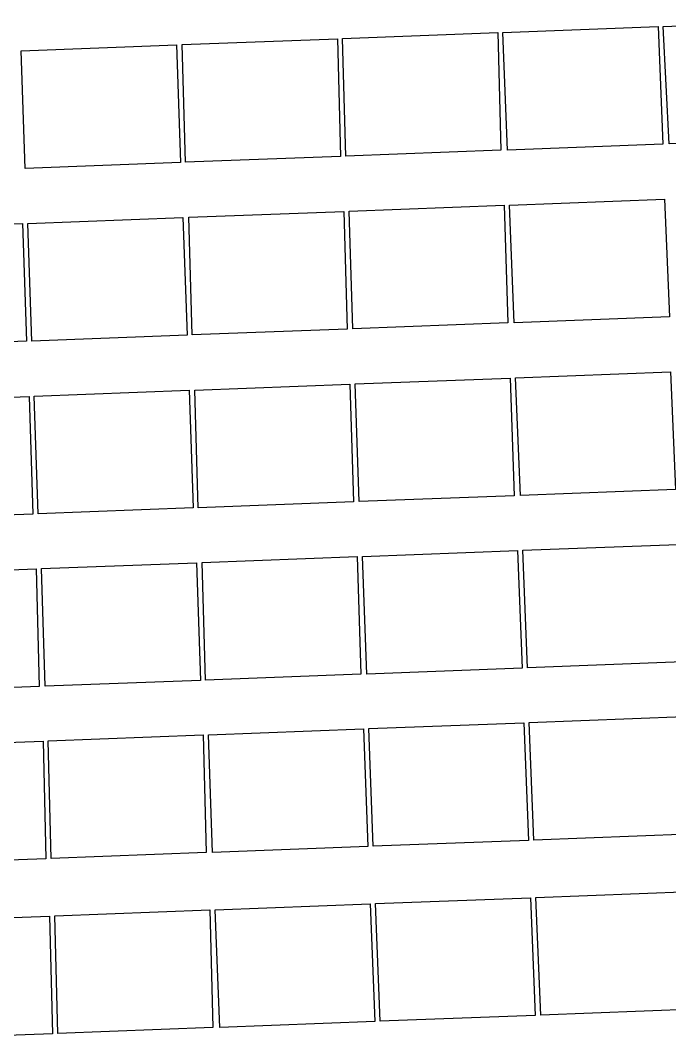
# Model space of a CAD drawing. Header units: metres. Extents: x 1956498 to 1957612, y 2277909 to 2278547.
# Drawn here: x 1956732.38 to 1956763.93, y 2278128.89 to 2278178.46 of the extents above; entities that cross this region are included whole.
import ezdxf

# ---------------------------------------------------------------- set-up
doc = ezdxf.new("R2010")
doc.units = ezdxf.units.M
doc.layers.add('PVcase PV Modules (full frames)', color=142, linetype='Continuous')

# ---------------------------------------------------------------- blocks, each defined once
blk = doc.blocks.new('3P6@20DEG F FX ID1 PVBlock')
at = {"color": 0, "transparency": 33554687}
blk.add_polyline3d([(0, 0, 2.083586713139974), (7.539539347030692, 0.2870042413902952, 2.083586713139975), (7.757297679336461, -5.433460050740019, 1.675326544159361e-15), (0.2177583323057694, -5.720464292130313, 0)], close=True, dxfattribs=at)

msp = doc.modelspace()

# ---------------------------------------------------------------- block references
at = {"layer": 'PVcase PV Modules (full frames)', "color": 144, "true_color": 0x007ca5, "transparency": 33554687, "extrusion": (-0.003486513966246767, -0.0001327195535325919, 0.9999939132844176), "rotation": 359.9999867437622}
msp.add_blockref('3P6@20DEG F FX ID1 PVBlock', (1956746.086036849, 2278177.027258012, -6509.303072672216), dxfattribs=at)
at = {"layer": 'PVcase PV Modules (full frames)', "color": 144, "true_color": 0x007ca5, "transparency": 33554687, "extrusion": (-0.0352519061012424, -0.001341918398785671, 0.9993775574682674), "rotation": 87.82000000000001}
msp.add_blockref('3P6@20DEG F FX ID1 PVBlock', (-2202096.020555725, 2040757.783009302, -71421.81940801331), dxfattribs=at)
at = {"layer": 'PVcase PV Modules (full frames)', "color": 144, "true_color": 0x007ca5, "transparency": 33554687, "extrusion": (0.02787766528471202, 0.001061206501949272, 0.9996107790630482), "rotation": 267.82}
msp.add_blockref('3P6@20DEG F FX ID1 PVBlock', (2202096.020555724, -2041171.629614633, 57582.48940995759), dxfattribs=at)
at = {"layer": 'PVcase PV Modules (full frames)', "color": 144, "true_color": 0x007ca5, "transparency": 33554687, "extrusion": (0.03097489344710574, 0.001179107288488778, 0.9995194673851744), "rotation": 267.82}
msp.add_blockref('3P6@20DEG F FX ID1 PVBlock', (2202096.020555725, -2040991.059222978, 63911.52575552399), dxfattribs=at)
at = {"layer": 'PVcase PV Modules (full frames)', "color": 144, "true_color": 0x007ca5, "transparency": 33554687, "extrusion": (0.01029086326967063, 0.0003917376473572305, 0.9999469709313492), "rotation": 359.999884508159}
msp.add_blockref('3P6@20DEG F FX ID1 PVBlock', (1956622.449607819, 2278168.674841576, 21644.72946040503), dxfattribs=at)
at = {"layer": 'PVcase PV Modules (full frames)', "color": 144, "true_color": 0x007ca5, "transparency": 33554687, "extrusion": (-0.009316803155076056, -0.000354658540612087, 0.9999565347535307), "rotation": 359.9999053371785}
msp.add_blockref('3P6@20DEG F FX ID1 PVBlock', (1956676.966510456, 2278163.087227106, -18423.70609130625), dxfattribs=at)
at = {"layer": 'PVcase PV Modules (full frames)', "color": 144, "true_color": 0x007ca5, "transparency": 33554687, "extrusion": (0.02820859500931102, 0.001073803854412118, 0.999601481648003), "rotation": 267.82}
msp.add_blockref('3P6@20DEG F FX ID1 PVBlock', (2202087.621018473, -2041152.454287647, 58258.34674563118), dxfattribs=at)
at = {"layer": 'PVcase PV Modules (full frames)', "color": 144, "true_color": 0x007ca5, "transparency": 33554687, "extrusion": (0.02148409668179117, 0.0008178254116468813, 0.9997688556618293), "rotation": 267.82}
msp.add_blockref('3P6@20DEG F FX ID1 PVBlock', (2202087.621018473, -2041506.179406481, 44517.13546965344), dxfattribs=at)
at = {"layer": 'PVcase PV Modules (full frames)', "color": 144, "true_color": 0x007ca5, "transparency": 33554687, "extrusion": (0.009226894256025886, 0.0003512360191318731, 0.9999573696191488), "rotation": 359.9999071554298}
msp.add_blockref('3P6@20DEG F FX ID1 PVBlock', (1956643.748955485, 2278161.887649402, 19470.17014091006), dxfattribs=at)
at = {"layer": 'PVcase PV Modules (full frames)', "color": 144, "true_color": 0x007ca5, "transparency": 33554687, "extrusion": (0.0127475488592621, 0.0004852551888835375, 0.9999186289521175), "rotation": 359.9998227822448}
msp.add_blockref('3P6@20DEG F FX ID1 PVBlock', (1956558.0899685, 2278155.618141373, 26664.44462964277), dxfattribs=at)
at = {"layer": 'PVcase PV Modules (full frames)', "color": 144, "true_color": 0x007ca5, "transparency": 33554687, "extrusion": (-0.01121862752471164, -0.0004270544305121512, 0.9999369780246029), "rotation": 359.9998627446371}
msp.add_blockref('3P6@20DEG F FX ID1 PVBlock', (1956640.215943121, 2278151.753817086, -22310.36637139439), dxfattribs=at)
at = {"layer": 'PVcase PV Modules (full frames)', "color": 144, "true_color": 0x007ca5, "transparency": 33554687, "extrusion": (0.02372505911567706, 0.000903131117170504, 0.9997181132319964), "rotation": 267.82}
msp.add_blockref('3P6@20DEG F FX ID1 PVBlock', (2202079.211595957, -2041393.364286933, 49096.05572508305), dxfattribs=at)
at = {"layer": 'PVcase PV Modules (full frames)', "color": 144, "true_color": 0x007ca5, "transparency": 33554687, "extrusion": (0.0111334015941255, 0.0004238101734788235, 0.999937931950719), "rotation": 359.9998648221899}
msp.add_blockref('3P6@20DEG F FX ID1 PVBlock', (1956620.504335445, 2278151.077603165, 23365.51109211075), dxfattribs=at)
at = {"layer": 'PVcase PV Modules (full frames)', "color": 144, "true_color": 0x007ca5, "transparency": 33554687, "extrusion": (0.01491860542226715, 0.0005678998191720024, 0.9998885501404895), "rotation": 359.9997572736828}
msp.add_blockref('3P6@20DEG F FX ID1 PVBlock', (1956506.084510809, 2278142.887027986, 31100.50249869503), dxfattribs=at)
at = {"layer": 'PVcase PV Modules (full frames)', "color": 144, "true_color": 0x007ca5, "transparency": 33554687, "extrusion": (0.01491860542225208, 0.0005678998191714288, 0.9998885501404897), "rotation": 359.9997572736828}
for p in [(1956498.295123297, 2278142.590545934, 31100.50249866423), (1956506.444535322, 2278134.503633394, 31100.02395687338)]:
    msp.add_blockref('3P6@20DEG F FX ID1 PVBlock', p, dxfattribs=at)
at = {"layer": 'PVcase PV Modules (full frames)', "color": 144, "true_color": 0x007ca5, "transparency": 33554687, "extrusion": (-0.01047984095405946, -0.0003989313755747334, 0.9999450053814636), "rotation": 359.9998802273938}
msp.add_blockref('3P6@20DEG F FX ID1 PVBlock', (1956655.794817606, 2278144.573212588, -20801.04663682599), dxfattribs=at)
at = {"layer": 'PVcase PV Modules (full frames)', "color": 144, "true_color": 0x007ca5, "transparency": 33554687, "extrusion": (0.02389283928500971, 0.0009095179291497556, 0.9997141116379409), "rotation": 267.82}
msp.add_blockref('3P6@20DEG F FX ID1 PVBlock', (2202070.820574005, -2041385.135045114, 49438.42759646816), dxfattribs=at)
at = {"layer": 'PVcase PV Modules (full frames)', "color": 144, "true_color": 0x007ca5, "transparency": 33554687, "extrusion": (-0.002736434489230189, -0.000104166616625597, 0.9999962505307718), "rotation": 359.9999918340434}
for p in [(1956743.361655779, 2278151.886863593, -4977.532677180352), (1956743.667121131, 2278143.510978412, -4977.876129451055)]:
    msp.add_blockref('3P6@20DEG F FX ID1 PVBlock', p, dxfattribs=at)
at = {"layer": 'PVcase PV Modules (full frames)', "color": 144, "true_color": 0x007ca5, "transparency": 33554687, "extrusion": (0.03389901211868901, 0.001290418394173699, 0.9994244302586088), "rotation": 267.82}
msp.add_blockref('3P6@20DEG F FX ID1 PVBlock', (2202070.820574005, -2040771.829184992, 69885.33546450702), dxfattribs=at)
at = {"layer": 'PVcase PV Modules (full frames)', "color": 144, "true_color": 0x007ca5, "transparency": 33554687, "extrusion": (-0.006676932442561944, -0.0002541677736911663, 0.9999776767367863), "rotation": 359.9999513822378}
msp.add_blockref('3P6@20DEG F FX ID1 PVBlock', (1956717.592223725, 2278141.0756988, -13030.20920648726), dxfattribs=at)
at = {"layer": 'PVcase PV Modules (full frames)', "color": 144, "true_color": 0x007ca5, "transparency": 33554687, "extrusion": (0.007190224833164003, 0.000273707043452279, 0.9999741125405712), "rotation": 359.9999436197862}
msp.add_blockref('3P6@20DEG F FX ID1 PVBlock', (1956686.506809576, 2278139.615569536, 15306.94201975414), dxfattribs=at)
at = {"layer": 'PVcase PV Modules (full frames)', "color": 144, "true_color": 0x007ca5, "transparency": 33554687, "extrusion": (0.03675716259999103, 0.001399218318533594, 0.9993232475959393), "rotation": 267.82}
msp.add_blockref('3P6@20DEG F FX ID1 PVBlock', (2202062.439131225, -2040563.472714956, 75725.46467673534), dxfattribs=at)
at = {"layer": 'PVcase PV Modules (full frames)', "color": 144, "true_color": 0x007ca5, "transparency": 33554687, "extrusion": (0.03654458705832483, 0.001391126301333887, 0.9993310552186149), "rotation": 267.82}
msp.add_blockref('3P6@20DEG F FX ID1 PVBlock', (2202062.439131227, -2040587.341980354, 75291.08097984946), dxfattribs=at)
at = {"layer": 'PVcase PV Modules (full frames)', "color": 144, "true_color": 0x007ca5, "transparency": 33554687, "extrusion": (-0.01356111649863656, -0.0005162249010119471, 0.9999079105753499), "rotation": 359.9997994387219}
msp.add_blockref('3P6@20DEG F FX ID1 PVBlock', (1956585.841042429, 2278122.118896627, -27098.13011575549), dxfattribs=at)
at = {"layer": 'PVcase PV Modules (full frames)', "color": 144, "true_color": 0x007ca5, "transparency": 33554687, "extrusion": (-0.006723235440524677, -0.0002559303690159887, 0.9999773660462808), "rotation": 359.9999507055859}
msp.add_blockref('3P6@20DEG F FX ID1 PVBlock', (1956701.756674919, 2278131.925834218, -13125.0069957361), dxfattribs=at)
at = {"layer": 'PVcase PV Modules (full frames)', "color": 144, "true_color": 0x007ca5, "transparency": 33554687, "extrusion": (-0.004130882638936203, -0.0001572484449633047, 0.9999914555042707), "rotation": 359.999981390971}
msp.add_blockref('3P6@20DEG F FX ID1 PVBlock', (1956735.484665385, 2278134.304108059, -7827.601164486707), dxfattribs=at)
at = {"layer": 'PVcase PV Modules (full frames)', "color": 144, "true_color": 0x007ca5, "transparency": 33554687, "extrusion": (0.0365104172785308, 0.001389825575748826, 0.9993323059998693), "rotation": 267.82}
msp.add_blockref('3P6@20DEG F FX ID1 PVBlock', (2202053.92235843, -2040589.927441169, 75220.94954330119), dxfattribs=at)
at = {"layer": 'PVcase PV Modules (full frames)', "color": 144, "true_color": 0x007ca5, "transparency": 33554687, "extrusion": (0.03253990996053537, 0.00123868206574318, 0.9994696693379446), "rotation": 267.82}
msp.add_blockref('3P6@20DEG F FX ID1 PVBlock', (2202053.92235843, -2040865.064443404, 67107.4829778868), dxfattribs=at)

doc.saveas('drawing.dxf')
